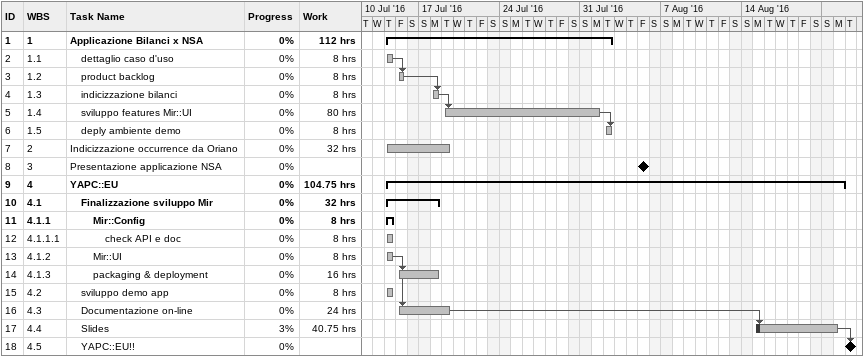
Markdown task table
| ID | WBS | Task | Start | Finish | Predecessors | % complete | Work (h) |
|---|---|---|---|---|---|---|---|
| 1 | 1 | **Applicazione Bilanci x NSA** | 2016-07-14 | 2016-08-02 |  | 0 | 112 |
| 2 | 1.1 | dettaglio caso d'uso | 2016-07-14 | 2016-07-14 |  | 0 | 8 |
| 3 | 1.2 | product backlog | 2016-07-15 | 2016-07-15 | 2 | 0 | 8 |
| 4 | 1.3 | indicizzazione bilanci | 2016-07-18 | 2016-07-18 | 3 | 0 | 8 |
| 5 | 1.4 | sviluppo features Mir::UI | 2016-07-19 | 2016-08-01 | 4 | 0 | 80 |
| 6 | 1.5 | deply ambiente demo | 2016-08-02 | 2016-08-02 | 5 | 0 | 8 |
| 7 | 2 | Indicizzazione occurrence da Oriano | 2016-07-14 | 2016-07-19 |  | 0 | 32 |
| 8 | 3 | Presentazione applicazione NSA (milestone) | 2016-08-05 | 2016-08-05 |  | 0 |  |
| 9 | 4 | **YAPC::EU** | 2016-07-14 | 2016-08-22 |  | 0 | 104.75 |
| 10 | 4.1 | **Finalizzazione sviluppo Mir** | 2016-07-14 | 2016-07-18 |  | 0 | 32 |
| 11 | 4.1.1 | **Mir::Config** | 2016-07-14 | 2016-07-14 |  | 0 | 8 |
| 12 | 4.1.1.1 | check API e doc | 2016-07-14 | 2016-07-14 |  | 0 | 8 |
| 13 | 4.1.2 | Mir::UI | 2016-07-14 | 2016-07-14 |  | 0 | 8 |
| 14 | 4.1.3 | packaging & deployment | 2016-07-15 | 2016-07-18 | 13 | 0 | 16 |
| 15 | 4.2 | sviluppo demo app | 2016-07-14 | 2016-07-14 |  | 0 | 8 |
| 16 | 4.3 | Documentazione on-line | 2016-07-15 | 2016-07-19 | 13 | 0 | 24 |
| 17 | 4.4 | Slides | 2016-08-15 | 2016-08-22 | 16 | 3 | 40.75 |
| 18 | 4.5 | YAPC::EU!! (milestone) | 2016-08-23 | 2016-08-23 | 17 | 0 |  |
